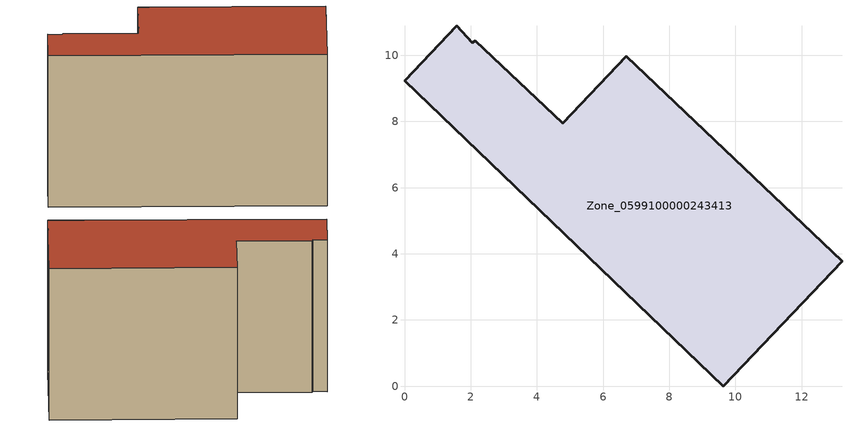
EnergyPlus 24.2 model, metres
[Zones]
Zone_0599100000243413
 floor ground (C_G): 2.14,10.45 4.78,7.94 6.7,9.97 13.22,3.78 9.64,0 0,9.23 1.57,10.89 2.05,10.38 z3.1
 wall outside (C_F): 13.22,3.78 6.7,9.97 4.78,7.94 2.14,10.45 2.05,10.38 1.57,10.89 0,9.23 9.64,0 13.22,3.78 z3.1:11.19
 roof outside (C_R): 4.78,7.94 2.14,10.45 2.05,10.38 1.57,10.89 0,9.23 9.64,0 13.22,3.78 6.7,9.97 z11.19
[BUILDING]
Pand.0599100000243413: North Axis=0; Terrain=City; Loads Convergence Tolerance Value=0.04; Temperature Convergence Tolerance Value=0.4; Solar Distribution=FullExterior; Maximum Number of Warmup Days=25; Minimum Number of Warmup Days=1
[Site:Location]
Rotterdam.The.Hague.AP_ZH_NLD Design_Conditions: Latitude=51.96; Longitude=4.45; Time Zone=1; Elevation=-4.5
[SITE:GROUNDTEMPERATURE:BUILDINGSURFACE]
18, 18, 18, 18, 18, 18, 18, 18, 18, 18, 18, 18
[MATERIAL] Thermal Absorptance=0.9; Solar Absorptance=0.7; Visible Absorptance=0.7
Name | Roughness | Thickness | Conductivity | Density | Specific Heat
G.TC.1975-1991 | MediumSmooth | 0.15 | 0.288461 | 540 | 1210
F.TC.1975-1991 | Rough | 0.3 | 0.230769 | 1920 | 840
R.TC.1975-1991 | MediumRough | 0.2 | 0.153846 | 1500 | 1000
[CONSTRUCTION]
C_G: G.TC.1975-1991
C_F: F.TC.1975-1991
C_R: R.TC.1975-1991
[ZONE]
Zone_0599100000243413: Type=1; Multiplier=1; Ceiling Height=Autocalculate; Volume=Autocalculate; Floor Area=autocalculate; Part of Total Floor Area=Yes
[ZONEINFILTRATION:DESIGNFLOWRATE]
Infil_Zone_0599100000243413: Zone or ZoneList or Space or SpaceList=Zone_0599100000243413; Schedule=AlwaysOn; Design Flow Rate Calculation Method=Flow/Area; Flow Rate per Floor Area=0.003; Constant Term Coefficient=1; Temperature Term Coefficient=0; Velocity Term Coefficient=0; Velocity Squared Term Coefficient=0
[HVACTEMPLATE:ZONE:IDEALLOADSAIRSYSTEM]
Zone_0599100000243413: Maximum Heating Supply Air Temperature=50; Minimum Cooling Supply Air Temperature=13; Maximum Heating Supply Air Humidity Ratio=0.0156; Minimum Cooling Supply Air Humidity Ratio=0.0077; Heating Limit=NoLimit; Cooling Limit=NoLimit; Dehumidification Control Type=ConstantSensibleHeatRatio; Cooling Sensible Heat Ratio=0.7; Dehumidification Setpoint=60; Humidification Control Type=None; Humidification Setpoint=30; Outdoor Air Method=None; Outdoor Air Flow Rate per Person=0.00944; Outdoor Air Flow Rate per Zone Floor Area=0; Outdoor Air Flow Rate per Zone=0; Demand Controlled Ventilation Type=None; Outdoor Air Economizer Type=NoEconomizer; Heat Recovery Type=None; Sensible Heat Recovery Effectiveness=0.7; Latent Heat Recovery Effectiveness=0.65
[ZONECONTROL:THERMOSTAT]
ThermostatControl_Zone_0599100000243413: Zone or ZoneList=Zone_0599100000243413; Control Type Schedule=DualSetpointControlType; Control 1=Thermostat_Zone_0599100000243413; Temperature Difference Between Cutout And Setpoint=0
[THERMOSTATSETPOINT:DUALSETPOINT]
Thermostat_Zone_0599100000243413: Heating Setpoint Temperature Schedule=HeatingSetpoint_Zone_0599100000243413; Cooling Setpoint Temperature Schedule=CoolingSetpoint_Zone_0599100000243413
[SCHEDULE:COMPACT]
HeatingSetpoint_Zone_0599100000243413: Through: 12/31, For: AllDays, Until: 24:00, 21
CoolingSetpoint_Zone_0599100000243413: Through: 12/31, For: AllDays, Until: 24:00, 24
DualSetpointControlType: Through: 12/31, For: AllDays, Until: 24:00, 4
AlwaysOn: Through: 12/31, For: AllDays, Until: 24:00, 1
